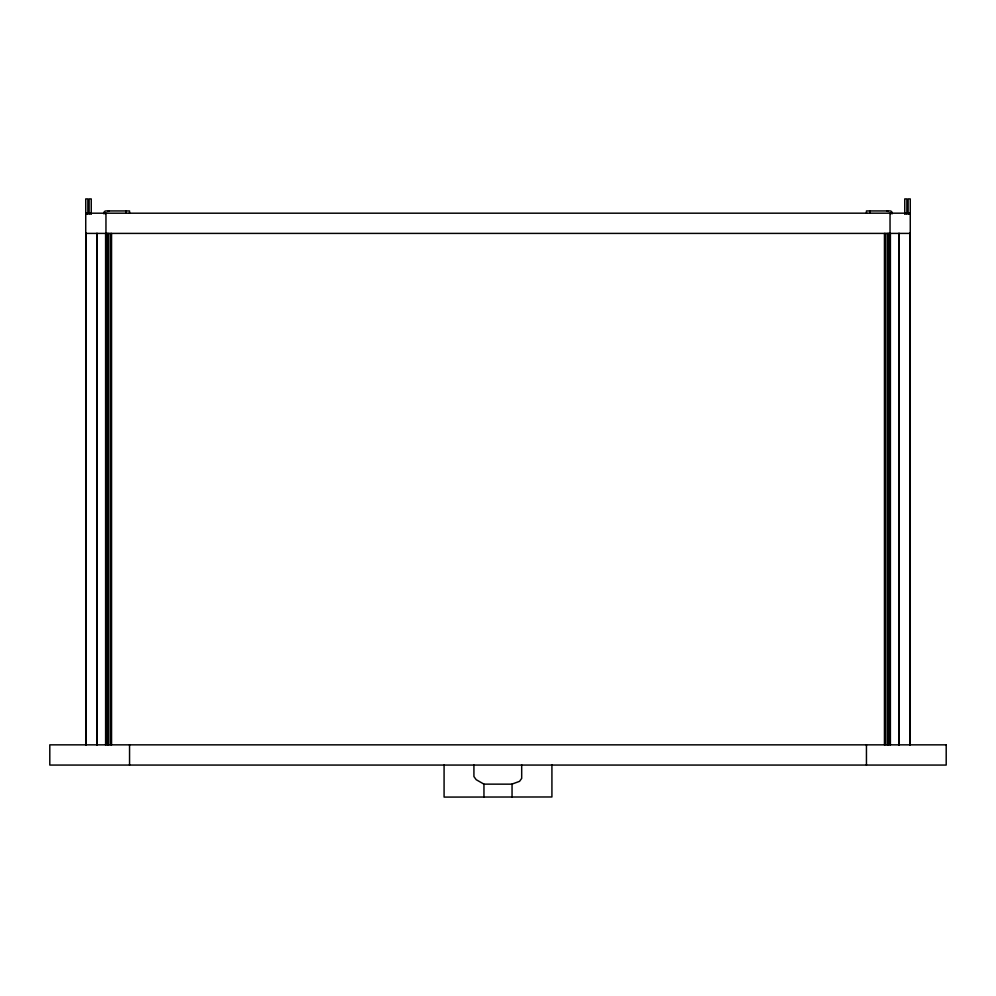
<?xml version="1.0" encoding="UTF-8"?>
<svg xmlns="http://www.w3.org/2000/svg" width="996" height="996" viewBox="0 0 996 996"><rect width="100%" height="100%" fill="white"/><g stroke="black" fill="none" stroke-linecap="round" stroke-linejoin="round"><path stroke-width="1.49" d="M512.044 784.076L519.551 781.35L521.692 778.374L521.692 764.953M85.743 213.206L910.257 213.181M85.743 213.455L87.872 213.455M89.117 213.455L91.246 213.455M103.833 213.493L105.962 213.493M890.038 213.493L892.167 213.493M904.754 213.455L906.883 213.455M908.128 213.455L910.257 213.455M85.743 213.605L87.872 213.605M89.117 213.605L91.246 213.605M904.754 213.605L906.883 213.605M908.128 213.605L910.257 213.605M85.743 233.4L910.257 233.4M473.922 765.065L473.922 776.556L476.2 779.694L483.956 784.138L512.044 784.163L512.044 797.086M910.257 744.846L910.257 198.914L908.128 198.914L908.128 214.078M910.095 233.4L910.095 744.846M909.921 233.4L909.921 744.846M909.759 233.4L909.759 744.846M906.883 213.916L906.883 198.914L904.754 198.914L904.754 214.078M899.176 233.4L899.176 744.846M898.865 233.4L898.865 744.846M892.167 213.717L892.167 213.181A2.179 2.179 0 0 0 890.038 210.94L866.445 210.94L866.445 213.181M890.399 233.4L890.387 744.846M890.038 213.069L890.063 744.846M888.27 233.4L888.27 744.846M887.834 233.4L887.822 744.846M885.892 233.4L885.892 744.846M884.448 233.4L884.448 744.846M869.819 210.94L869.819 213.181M866.445 744.846L866.445 765.065M551.921 764.953L551.921 796.974L444.079 797.086L444.079 765.065M483.956 784.163L483.956 797.086M129.555 213.181L129.555 210.94L105.962 210.94A2.179 2.179 0 0 0 103.833 213.181L103.833 213.717M129.555 744.846L129.555 765.065M126.181 210.94L126.181 213.181M111.552 233.4L111.552 744.846M110.108 233.4L110.108 744.846M108.178 233.4L108.166 744.846M107.73 233.4L107.73 744.846M105.962 213.069L105.937 744.846M105.601 233.4L105.613 744.846M97.135 233.4L97.135 744.846M96.824 233.4L96.824 744.846M91.246 214.078L91.246 198.914L89.117 198.914L89.117 213.916M87.872 214.078L87.872 198.914L85.743 198.914L85.743 744.846M86.079 233.4L86.079 744.846M85.905 233.4L85.905 744.846M886.664 210.94A2.179 2.179 0 0 1 888.195 211.613M107.805 211.613A2.179 2.179 0 0 1 109.336 210.94M946.2 744.846L49.8 744.846L49.8 765.065L946.2 765.065L946.2 744.846"/></g></svg>
